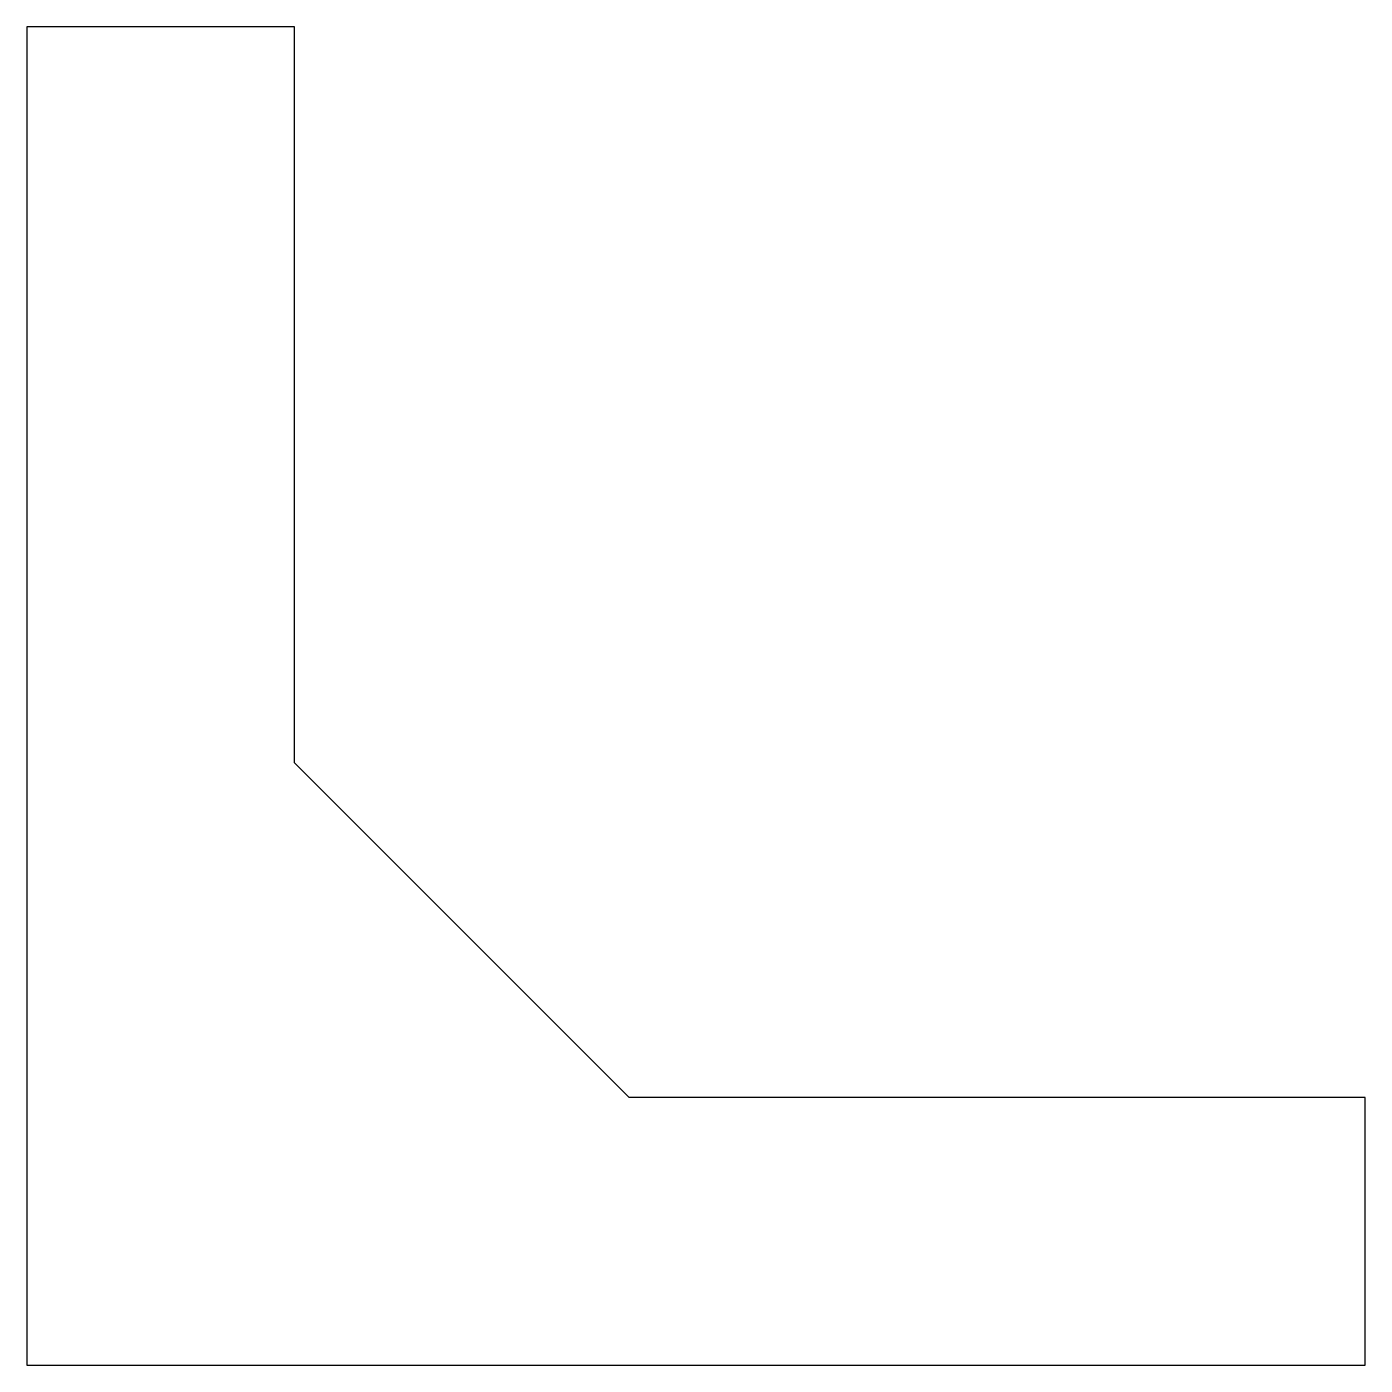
# Model space of a CAD drawing. Header units: metres. Extents: x 0 to 100, y 0 to 100.
import ezdxf

# ---------------------------------------------------------------- set-up
doc = ezdxf.new("R2010")
doc.units = ezdxf.units.M

msp = doc.modelspace()

# ---------------------------------------------------------------- linework, layer by layer
msp.add_lwpolyline([(0, 0), (100, 0), (100, 20), (45, 20), (20, 45), (20, 100), (0, 100)], close=True)

doc.saveas('drawing.dxf')
